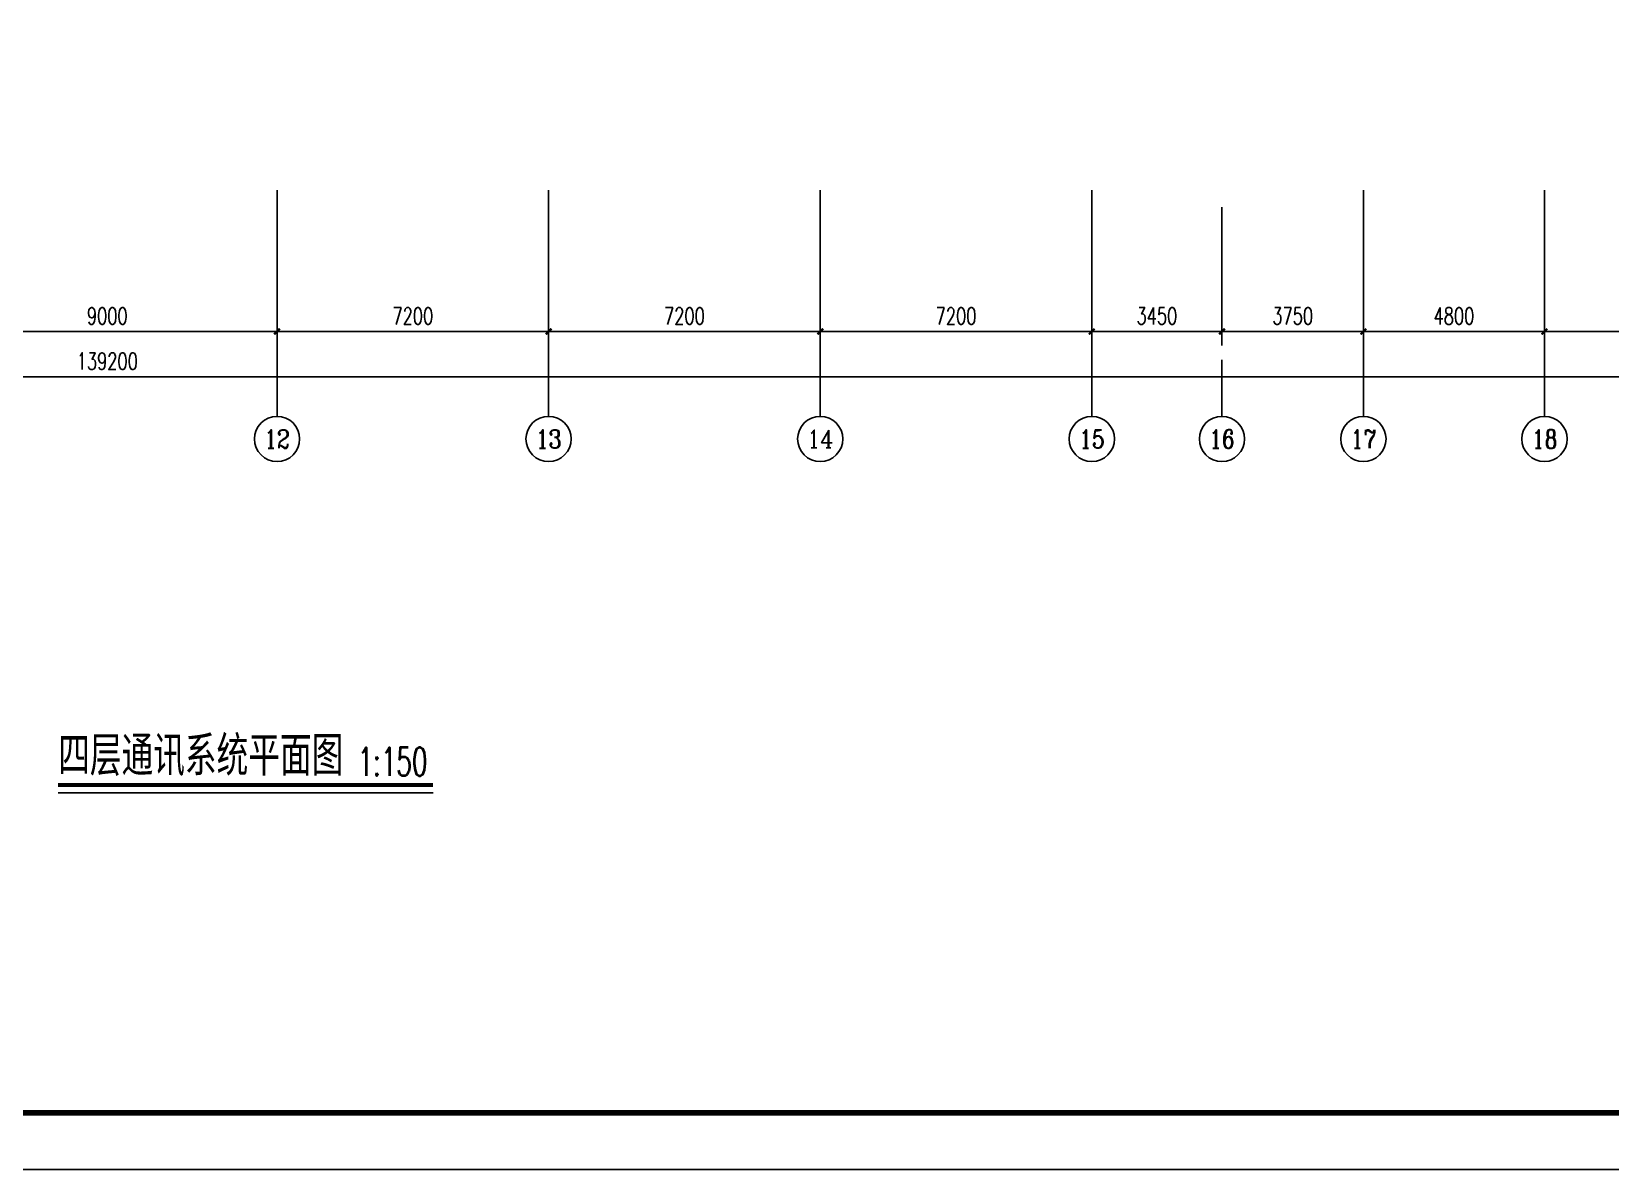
# Model space of a CAD drawing. Extents: x 1398449 to 2142961, y 256969 to 1032940.
# Drawn here: x 1586584 to 1628439, y 394257 to 424431 of the extents above; entities that cross this region are included whole.
import ezdxf
from ezdxf.enums import TextEntityAlignment as Align

# ---------------------------------------------------------------- set-up
doc = ezdxf.new("R2010")
doc.units = 0
doc.header["$LTSCALE"] = 1500
doc.header["$PDSIZE"] = 50
for name, color, linetype in [('1-建筑底图', 8, 'Continuous'), ('AXIS_TEXT', 7, 'Continuous'), ('BTTK', 7, 'Continuous'), ('PUB_TITLE', 4, 'Continuous'), ('TEL_SYMB', 3, 'Continuous'), ('党校-主楼（一期）参照$0$PUB_TITLE', 7, 'Continuous')]:
    doc.layers.add(name, color=color, linetype=linetype)
doc.layers.add('yichutu', color=7, linetype='Continuous', true_color=0xffffff, plot=False)
doc.styles.add('_TCH_AXIS', font='COMPLEX', dxfattribs={"bigfont": 'GBCBIG'})
doc.styles.add('_TCH_DIM_T3', font='SIMPLEX', dxfattribs={"width": 0.705882, "bigfont": 'GBCBIG'})
doc.styles.add('_TEL_DIM', font='SIMPLEX', dxfattribs={"width": 0.8, "height": 3.5, "bigfont": 'HZTXT'})
doc.styles.add('COMPLEX', font='COMPLEX')
doc.styles.add('HZ(TK)', font='geniso.shx', dxfattribs={"width": 0.9, "bigfont": 'hztxt.shx'})
doc.styles.get("Standard").update_dxf_attribs({"font": 'gbeitc.shx', "bigfont": 'gbcbig.shx'})
doc.linetypes.add('JIEDI', pattern='A,1.25,-0.25,0.25,-0.25,0.625,["/",Standard,S=0.6,R=0,X=0,Y=-0.3],0.625,-0.25,0.25,-0.25', length=4)
doc.dimstyles.new('_TCH_ARCH&&150', dxfattribs={"dimtxt": 446.25, "dimasz": 150, "dimexe": 375, "dimexo": 450, "dimgap": 189.375, "dimtad": 1, "dimdec": 0, "dimzin": 0, "dimdsep": 46, "dimtxsty": '_TCH_DIM_T3', "dimblk": 'ARCHTICK', "dimcen": 0.09, "dimclrt": 7, "dimazin": 2, "dimtfac": 1, "dimtdec": 0, "dimtix": 1, "dimtmove": 2, "dimatfit": 3, "dimfxl": 1, "dimtolj": 1, "dimtzin": 0, "dimarcsym": 0})

# ---------------------------------------------------------------- blocks, each defined once
blk = doc.blocks.new('_AXISO')
blk.add_circle((0, 0), 0.5)
at = {"layer": 'AXIS_TEXT', "style": 'COMPLEX', "width": 1.041667}
blk.add_attdef('A', text='', height=0.56, dxfattribs=at).set_placement((-0.25, -0.28), (0.25, -0.28), align=Align.FIT)
blk = doc.blocks.new('_ArchTick')
at = {"color": 0, "linetype": 'ByBlock', "const_width": 0.4}
blk.add_lwpolyline([(-0.5, -0.5), (0.5, 0.5)], dxfattribs=at)
blk = doc.blocks.new('*D436')
at = {"layer": '1-建筑底图', "color": 0, "lineweight": -2, "transparency": 16777216}
for p, q in [((67000, -2828), (67000, -6503)), ((76000, -2828), (76000, -6503)), ((67000, -6128), (76000, -6128))]:
    blk.add_line(p, q, dxfattribs=at)
at = {"layer": 'Defpoints', "color": 0}
for p in [(67000, -2378), (76000, -2378), (76000, -6128)]:
    blk.add_point(p, dxfattribs=at)
at = {"layer": '1-建筑底图', "color": 0, "lineweight": -2, "transparency": 16777216, "xscale": 150, "yscale": 150, "zscale": 150, "rotation": 180}
blk.add_blockref('_ArchTick', (67000, -6128), dxfattribs=at)
at = {"layer": '1-建筑底图', "color": 0, "lineweight": -2, "transparency": 16777216, "xscale": 150, "yscale": 150, "zscale": 150}
blk.add_blockref('_ArchTick', (76000, -6128), dxfattribs=at)
at = {"layer": '1-建筑底图', "color": 7, "transparency": 16777216, "insert": (71500, -5716), "char_height": 446.2, "attachment_point": 5, "style": '_TCH_DIM_T3'}
blk.add_mtext('\\A1;9000', dxfattribs=at)
blk = doc.blocks.new('*D437')
at = {"layer": '1-建筑底图', "color": 0, "lineweight": -2, "transparency": 16777216}
for p, q in [((76000, -2828), (76000, -6503)), ((83200, -2828), (83200, -6503)), ((76000, -6128), (83200, -6128))]:
    blk.add_line(p, q, dxfattribs=at)
at = {"layer": 'Defpoints', "color": 0}
for p in [(76000, -2378), (83200, -2378), (83200, -6128)]:
    blk.add_point(p, dxfattribs=at)
at = {"layer": '1-建筑底图', "color": 0, "lineweight": -2, "transparency": 16777216, "xscale": 150, "yscale": 150, "zscale": 150, "rotation": 180}
blk.add_blockref('_ArchTick', (76000, -6128), dxfattribs=at)
at = {"layer": '1-建筑底图', "color": 0, "lineweight": -2, "transparency": 16777216, "xscale": 150, "yscale": 150, "zscale": 150}
blk.add_blockref('_ArchTick', (83200, -6128), dxfattribs=at)
at = {"layer": '1-建筑底图', "color": 7, "transparency": 16777216, "insert": (79600, -5716), "char_height": 446.2, "attachment_point": 5, "style": '_TCH_DIM_T3'}
blk.add_mtext('\\A1;7200', dxfattribs=at)
blk = doc.blocks.new('*D438')
at = {"layer": '1-建筑底图', "color": 0, "lineweight": -2, "transparency": 16777216}
for p, q in [((83200, -2828), (83200, -6503)), ((90400, -2828), (90400, -6503)), ((83200, -6128), (90400, -6128))]:
    blk.add_line(p, q, dxfattribs=at)
at = {"layer": 'Defpoints', "color": 0}
for p in [(83200, -2378), (90400, -2378), (90400, -6128)]:
    blk.add_point(p, dxfattribs=at)
at = {"layer": '1-建筑底图', "color": 0, "lineweight": -2, "transparency": 16777216, "xscale": 150, "yscale": 150, "zscale": 150, "rotation": 180}
blk.add_blockref('_ArchTick', (83200, -6128), dxfattribs=at)
at = {"layer": '1-建筑底图', "color": 0, "lineweight": -2, "transparency": 16777216, "xscale": 150, "yscale": 150, "zscale": 150}
blk.add_blockref('_ArchTick', (90400, -6128), dxfattribs=at)
at = {"layer": '1-建筑底图', "color": 7, "transparency": 16777216, "insert": (86800, -5716), "char_height": 446.2, "attachment_point": 5, "style": '_TCH_DIM_T3'}
blk.add_mtext('\\A1;7200', dxfattribs=at)
blk = doc.blocks.new('*D439')
at = {"layer": '1-建筑底图', "color": 0, "lineweight": -2, "transparency": 16777216}
for p, q in [((90400, -2828), (90400, -6503)), ((97600, -2828), (97600, -6503)), ((90400, -6128), (97600, -6128))]:
    blk.add_line(p, q, dxfattribs=at)
at = {"layer": 'Defpoints', "color": 0}
for p in [(90400, -2378), (97600, -2378), (97600, -6128)]:
    blk.add_point(p, dxfattribs=at)
at = {"layer": '1-建筑底图', "color": 0, "lineweight": -2, "transparency": 16777216, "xscale": 150, "yscale": 150, "zscale": 150, "rotation": 180}
blk.add_blockref('_ArchTick', (90400, -6128), dxfattribs=at)
at = {"layer": '1-建筑底图', "color": 0, "lineweight": -2, "transparency": 16777216, "xscale": 150, "yscale": 150, "zscale": 150}
blk.add_blockref('_ArchTick', (97600, -6128), dxfattribs=at)
at = {"layer": '1-建筑底图', "color": 7, "transparency": 16777216, "insert": (94000, -5716), "char_height": 446.2, "attachment_point": 5, "style": '_TCH_DIM_T3'}
blk.add_mtext('\\A1;7200', dxfattribs=at)
blk = doc.blocks.new('*D440')
at = {"layer": '1-建筑底图', "color": 0, "lineweight": -2, "transparency": 16777216}
for p, q in [((97600, -2828), (97600, -6503)), ((101050, -2828), (101050, -6503)), ((97600, -6128), (101050, -6128))]:
    blk.add_line(p, q, dxfattribs=at)
at = {"layer": 'Defpoints', "color": 0}
for p in [(97600, -2378), (101050, -2378), (101050, -6128)]:
    blk.add_point(p, dxfattribs=at)
at = {"layer": '1-建筑底图', "color": 0, "lineweight": -2, "transparency": 16777216, "xscale": 150, "yscale": 150, "zscale": 150, "rotation": 180}
blk.add_blockref('_ArchTick', (97600, -6128), dxfattribs=at)
at = {"layer": '1-建筑底图', "color": 0, "lineweight": -2, "transparency": 16777216, "xscale": 150, "yscale": 150, "zscale": 150}
blk.add_blockref('_ArchTick', (101050, -6128), dxfattribs=at)
at = {"layer": '1-建筑底图', "color": 7, "transparency": 16777216, "insert": (99325, -5716), "char_height": 446.2, "attachment_point": 5, "style": '_TCH_DIM_T3'}
blk.add_mtext('\\A1;3450', dxfattribs=at)
blk = doc.blocks.new('*D441')
at = {"layer": '1-建筑底图', "color": 0, "lineweight": -2, "transparency": 16777216}
for p, q in [((101050, -2828), (101050, -6503)), ((104800, -2828), (104800, -6503)), ((101050, -6128), (104800, -6128))]:
    blk.add_line(p, q, dxfattribs=at)
at = {"layer": 'Defpoints', "color": 0}
for p in [(101050, -2378), (104800, -2378), (104800, -6128)]:
    blk.add_point(p, dxfattribs=at)
at = {"layer": '1-建筑底图', "color": 0, "lineweight": -2, "transparency": 16777216, "xscale": 150, "yscale": 150, "zscale": 150, "rotation": 180}
blk.add_blockref('_ArchTick', (101050, -6128), dxfattribs=at)
at = {"layer": '1-建筑底图', "color": 0, "lineweight": -2, "transparency": 16777216, "xscale": 150, "yscale": 150, "zscale": 150}
blk.add_blockref('_ArchTick', (104800, -6128), dxfattribs=at)
at = {"layer": '1-建筑底图', "color": 7, "transparency": 16777216, "insert": (102925, -5716), "char_height": 446.2, "attachment_point": 5, "style": '_TCH_DIM_T3'}
blk.add_mtext('\\A1;3750', dxfattribs=at)
blk = doc.blocks.new('*D442')
at = {"layer": '1-建筑底图', "color": 0, "lineweight": -2, "transparency": 16777216}
for p, q in [((104800, -2828), (104800, -6503)), ((109600, -2828), (109600, -6503)), ((104800, -6128), (109600, -6128))]:
    blk.add_line(p, q, dxfattribs=at)
at = {"layer": 'Defpoints', "color": 0}
for p in [(104800, -2378), (109600, -2378), (109600, -6128)]:
    blk.add_point(p, dxfattribs=at)
at = {"layer": '1-建筑底图', "color": 0, "lineweight": -2, "transparency": 16777216, "xscale": 150, "yscale": 150, "zscale": 150, "rotation": 180}
blk.add_blockref('_ArchTick', (104800, -6128), dxfattribs=at)
at = {"layer": '1-建筑底图', "color": 0, "lineweight": -2, "transparency": 16777216, "xscale": 150, "yscale": 150, "zscale": 150}
blk.add_blockref('_ArchTick', (109600, -6128), dxfattribs=at)
at = {"layer": '1-建筑底图', "color": 7, "transparency": 16777216, "insert": (107200, -5716), "char_height": 446.2, "attachment_point": 5, "style": '_TCH_DIM_T3'}
blk.add_mtext('\\A1;4800', dxfattribs=at)
blk = doc.blocks.new('*D443')
at = {"layer": '1-建筑底图', "color": 0, "lineweight": -2, "transparency": 16777216}
for p, q in [((109600, -2828), (109600, -6503)), ((117800, -2828), (117800, -6503)), ((109600, -6128), (117800, -6128))]:
    blk.add_line(p, q, dxfattribs=at)
at = {"layer": 'Defpoints', "color": 0}
for p in [(109600, -2378), (117800, -2378), (117800, -6128)]:
    blk.add_point(p, dxfattribs=at)
at = {"layer": '1-建筑底图', "color": 0, "lineweight": -2, "transparency": 16777216, "xscale": 150, "yscale": 150, "zscale": 150, "rotation": 180}
blk.add_blockref('_ArchTick', (109600, -6128), dxfattribs=at)
at = {"layer": '1-建筑底图', "color": 0, "lineweight": -2, "transparency": 16777216, "xscale": 150, "yscale": 150, "zscale": 150}
blk.add_blockref('_ArchTick', (117800, -6128), dxfattribs=at)
at = {"layer": '1-建筑底图', "color": 7, "transparency": 16777216, "insert": (113700, -5716), "char_height": 446.2, "attachment_point": 5, "style": '_TCH_DIM_T3'}
blk.add_mtext('\\A1;8200', dxfattribs=at)
blk = doc.blocks.new('*D448')
at = {"layer": '1-建筑底图', "color": 0, "lineweight": -2, "transparency": 16777216}
for p, q in [((1900, -2828), (1900, -7703)), ((141100, -2828), (141100, -7703)), ((1900, -7328), (141100, -7328))]:
    blk.add_line(p, q, dxfattribs=at)
at = {"layer": 'Defpoints', "color": 0}
for p in [(1900, -2378), (141100, -2378), (141100, -7328)]:
    blk.add_point(p, dxfattribs=at)
at = {"layer": '1-建筑底图', "color": 0, "lineweight": -2, "transparency": 16777216, "xscale": 150, "yscale": 150, "zscale": 150, "rotation": 180}
blk.add_blockref('_ArchTick', (1900, -7328), dxfattribs=at)
at = {"layer": '1-建筑底图', "color": 0, "lineweight": -2, "transparency": 16777216, "xscale": 150, "yscale": 150, "zscale": 150}
blk.add_blockref('_ArchTick', (141100, -7328), dxfattribs=at)
at = {"layer": '1-建筑底图', "color": 7, "transparency": 16777216, "insert": (71500, -6916), "char_height": 446.2, "attachment_point": 5, "style": '_TCH_DIM_T3'}
blk.add_mtext('\\A1;139200', dxfattribs=at)
blk = doc.blocks.new('vhtemplate_2020年新竖式图框_A1_1_2', base_point=(-420.5, 0))
at = {"layer": 'PUB_TITLE', "color": 7}
blk.add_lwpolyline([(-420.5, 594), (841, 594), (841, 0), (-420.5, 0)], close=True, dxfattribs=at)
at = {"layer": 'PUB_TITLE', "const_width": 1}
blk.add_lwpolyline([(-395.5, 10), (831, 10), (831, 584), (-395.5, 584)], close=True, dxfattribs=at)
at = {"layer": 'BTTK', "color": 4, "style": 'HZ(TK)', "width": 0.9}
for tag, p in [('合作单位', (796, 511.5)), ('建设单位', (796, 209.5)), ('工程名称', (796, 176.5)), ('子项名称', (806, 160)), ('图纸名称', (796, 141))]:
    blk.add_attdef(tag, text='', height=3.5, dxfattribs=at).set_placement(p, align=Align.MIDDLE_CENTER)
for tag, p in [('注册证书号', (808.5, 309.01)), ('注册印章号', (808.5, 301.01)), ('设计号', (806, 193)), ('图别', (789.75, 34)), ('图号', (822.25, 34)), ('版本号', (789.75, 26)), ('日期', (822.25, 26))]:
    blk.add_attdef(tag, text='', height=3.5, dxfattribs=at).set_placement(p, align=Align.MIDDLE)
blk = doc.blocks.new('yct-1261-594-189225-89100-150-1004.0')
at = {"layer": 'yichutu', "color": 7, "true_color": 0xffffff}
blk.add_lwpolyline([(0, 0), (0, 89100), (189225, 89100), (189225, 0)], close=True, dxfattribs=at)
blk = doc.blocks.new('1-四层建筑底图')
at = {"layer": '1-建筑底图'}
for p, q in [((76000, -2378.1), (76000, -8378.1)), ((83200, -2378.1), (83200, -8378.1)), ((90400, -2378.1), (90400, -8378.1)), ((97600, -2378.1), (97600, -8378.1)), ((104800, -2378.1), (104800, -8378.1)), ((109600, -2378.1), (109600, -8378.1)), ((101050, -6878.1), (101050, -8378.1))]:
    blk.add_line(p, q, dxfattribs=at)
ref = blk.add_blockref('_AXISO', (76000, -8978.1), dxfattribs=dict(at, xscale=1200, yscale=1200, zscale=1200))
ref.add_attrib('A', '12', dxfattribs={"layer": 'AXIS_TEXT', "height": 492.67, "style": '_TCH_AXIS'}).set_placement((75659.8, -9224.5), (76340.2, -9224.5), align=Align.FIT)
ref = blk.add_blockref('_AXISO', (83200, -8978.1), dxfattribs=dict(at, xscale=1200, yscale=1200, zscale=1200))
ref.add_attrib('A', '13', dxfattribs={"layer": 'AXIS_TEXT', "height": 492.67, "style": '_TCH_AXIS'}).set_placement((82859.8, -9224.5), (83540.2, -9224.5), align=Align.FIT)
ref = blk.add_blockref('_AXISO', (90400, -8978.1), dxfattribs=dict(at, xscale=1200, yscale=1200, zscale=1200))
ref.add_attrib('A', '14', dxfattribs={"layer": 'AXIS_TEXT', "height": 471.11, "style": '_TCH_AXIS'}).set_placement((90052.3, -9213.7), (90747.7, -9213.7), align=Align.FIT)
ref = blk.add_blockref('_AXISO', (97600, -8978.1), dxfattribs=dict(at, xscale=1200, yscale=1200, zscale=1200))
ref.add_attrib('A', '15', dxfattribs={"layer": 'AXIS_TEXT', "height": 492.67, "style": '_TCH_AXIS'}).set_placement((97259.8, -9224.5), (97940.2, -9224.5), align=Align.FIT)
ref = blk.add_blockref('_AXISO', (101050, -8978.1), dxfattribs=dict(at, xscale=1200, yscale=1200, zscale=1200))
ref.add_attrib('A', '16', dxfattribs={"layer": 'AXIS_TEXT', "height": 492.67, "style": '_TCH_AXIS'}).set_placement((100709.8, -9224.5), (101390.2, -9224.5), align=Align.FIT)
ref = blk.add_blockref('_AXISO', (104800, -8978.1), dxfattribs=dict(at, xscale=1200, yscale=1200, zscale=1200))
ref.add_attrib('A', '17', dxfattribs={"layer": 'AXIS_TEXT', "height": 492.67, "style": '_TCH_AXIS'}).set_placement((104459.8, -9224.5), (105140.2, -9224.5), align=Align.FIT)
ref = blk.add_blockref('_AXISO', (109600, -8978.1), dxfattribs=dict(at, xscale=1200, yscale=1200, zscale=1200))
ref.add_attrib('A', '18', dxfattribs={"layer": 'AXIS_TEXT', "height": 492.67, "style": '_TCH_AXIS'}).set_placement((109259.8, -9224.5), (109940.2, -9224.5), align=Align.FIT)
for p1, p2, distance, picture, middle in [((1900, -2378.1), (141100, -2378.1), -4950, '*D448', (71500, -6915.6)), ((67000, -2378.1), (76000, -2378.1), -3750, '*D436', (71500, -5715.6)), ((76000, -2378.1), (83200, -2378.1), -3750, '*D437', (79600, -5715.6)), ((83200, -2378.1), (90400, -2378.1), -3750, '*D438', (86800, -5715.6)), ((90400, -2378.1), (97600, -2378.1), -3750, '*D439', (94000, -5715.6)), ((97600, -2378.1), (101050, -2378.1), -3750, '*D440', (99325, -5715.6)), ((101050, -2378.1), (104800, -2378.1), -3750, '*D441', (102925, -5715.6)), ((104800, -2378.1), (109600, -2378.1), -3750, '*D442', (107200, -5715.6)), ((109600, -2378.1), (117800, -2378.1), -3750, '*D443', (113700, -5715.6))]:
    dim = blk.add_aligned_dim(p1=p1, p2=p2, distance=distance, dimstyle='_TCH_ARCH&&150', dxfattribs=at)
    dim.commit()
    dim.dimension.update_dxf_attribs({"geometry": picture, "text_midpoint": middle})

msp = doc.modelspace()

# ---------------------------------------------------------------- linework, layer by layer
at = {"layer": 'TEL_SYMB', "const_width": 105}
msp.add_lwpolyline([(1587288.3, 404451.8), (1597228.4, 404451.8)], dxfattribs=at)
at = {"layer": 'TEL_SYMB'}
msp.add_lwpolyline([(1587288.3, 404241.8), (1597228.4, 404241.8)], dxfattribs=at)
at = {"layer": '党校-主楼（一期）参照$0$PUB_TITLE'}
msp.add_lwpolyline([(1498789.3, 394256.9), (1687939.3, 394256.9), (1687939.3, 483356.9), (1498789.3, 483356.9)], close=True, dxfattribs=at)
at = {"layer": '党校-主楼（一期）参照$0$PUB_TITLE', "const_width": 150}
msp.add_lwpolyline([(1502539.3, 395756.9), (1686439.3, 395756.9), (1686439.3, 481856.9), (1502539.3, 481856.9)], close=True, dxfattribs=at)

# ---------------------------------------------------------------- block references
at = {"xscale": 150, "yscale": 150, "zscale": 150}
msp.add_blockref('vhtemplate_2020年新竖式图框_A1_1_2', (1498714.3, 394256.9), dxfattribs=at)
at = {"layer": '1-建筑底图', "linetype": 'JIEDI'}
msp.add_blockref('1-四层建筑底图', (1517091, 422605), dxfattribs=at)
at = {"layer": 'yichutu'}
msp.add_blockref('yct-1261-594-189225-89100-150-1004.0', (1498714.3, 394256.9), dxfattribs=at)

# ---------------------------------------------------------------- texts
at = {"layer": 'TEL_SYMB', "color": 7, "style": '_TEL_DIM'}
for s, height, width, p in [('四层通讯系统平面图', 1050, 0.8, (1587288.3, 404697.8)), ('1:150', 750, 0.64, (1595226.9, 404697.8))]:
    msp.add_text(s, height=height, dxfattribs=dict(at, width=width)).set_placement(p)

doc.saveas('drawing.dxf')
